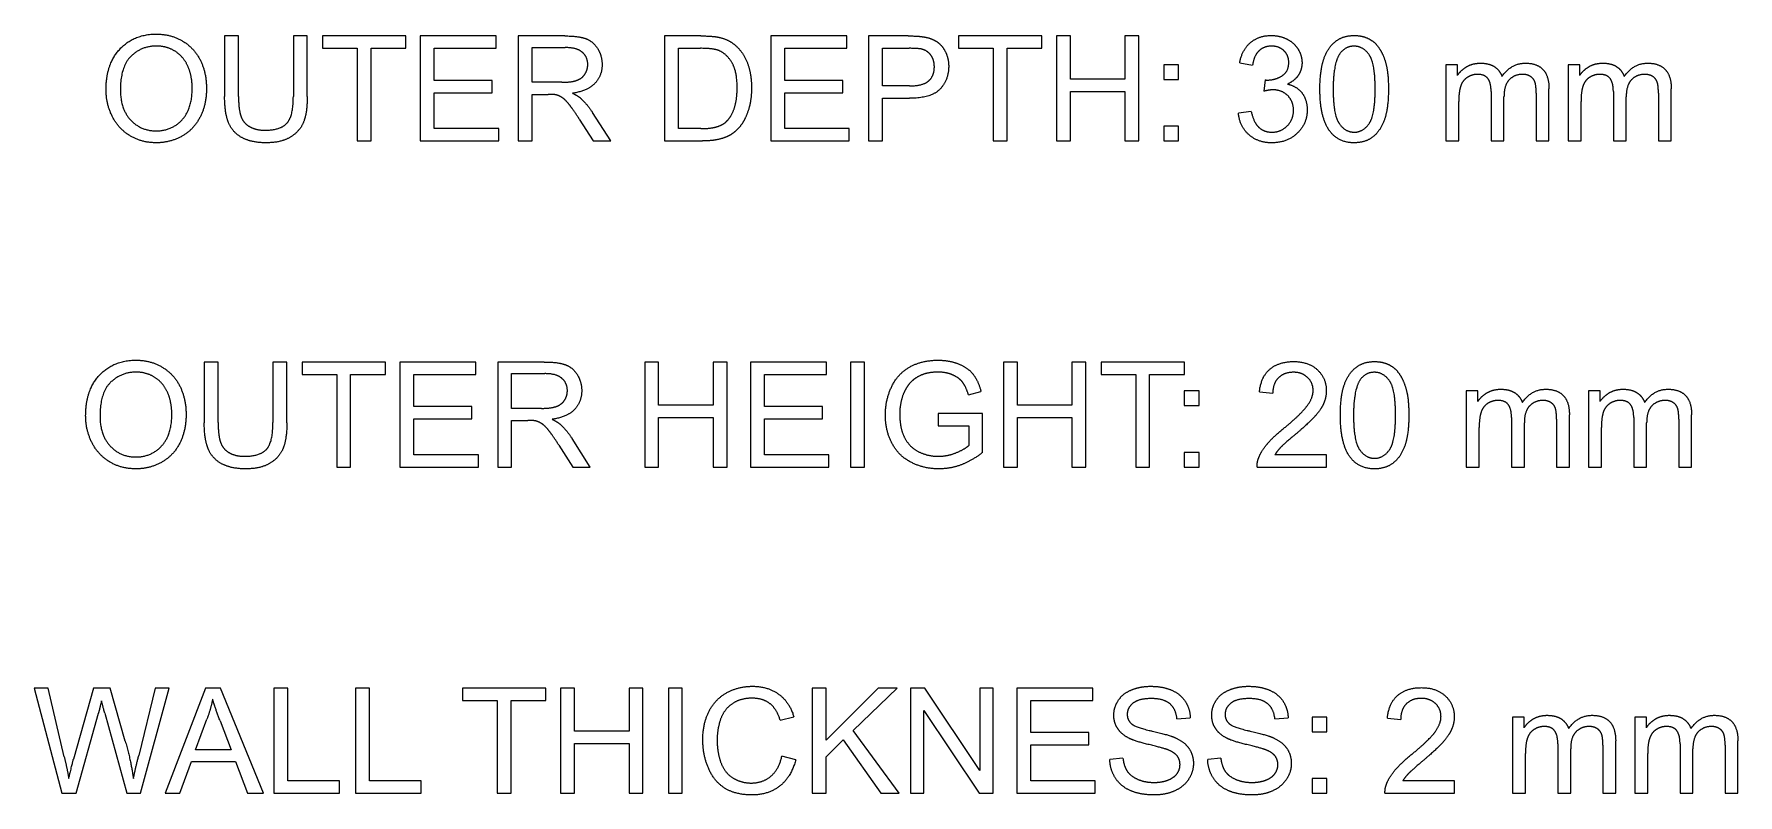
# Model space of a CAD drawing. Header units: millimetres. Extents: x -205 to 205, y -139 to 139.
# Drawn here: x 87.25 to 118.6, y -16.92 to -2.92 of the extents above; entities that cross this region are included whole.
import ezdxf

# ---------------------------------------------------------------- set-up
doc = ezdxf.new("R2010")
doc.units = ezdxf.units.MM
doc.layers.add('dimensions', color=7, linetype='Continuous', lineweight=18)

msp = doc.modelspace()

# ---------------------------------------------------------------- linework, layer by layer
at = {"layer": 'dimensions'}
for p, q in [((90.761, -2.959), (90.761, -4.076)), ((91.017, -2.959), (90.761, -2.959)), ((91.017, -4.074), (91.017, -2.959)), ((92.025, -2.959), (92.025, -4.074)), ((92.281, -2.959), (92.025, -2.959)), ((92.281, -4.076), (92.281, -2.959)), ((92.562, -2.959), (92.562, -3.187)), ((94.094, -2.959), (92.562, -2.959)), ((94.094, -3.187), (94.094, -2.959)), ((94.361, -2.959), (94.361, -4.892)), ((95.759, -2.959), (94.361, -2.959)), ((95.759, -3.187), (95.759, -2.959)), ((96.161, -2.959), (96.161, -4.892)), ((97.018, -2.959), (96.161, -2.959)), ((98.857, -2.959), (98.857, -4.892)), ((99.523, -2.959), (98.857, -2.959)), ((100.812, -2.959), (100.812, -4.892)), ((102.21, -2.959), (100.812, -2.959)), ((102.21, -3.187), (102.21, -2.959)), ((102.608, -2.959), (102.608, -4.892)), ((103.337, -2.959), (102.608, -2.959)), ((104.264, -2.959), (104.264, -3.187)), ((105.796, -2.959), (104.264, -2.959)), ((105.796, -3.187), (105.796, -2.959)), ((106.066, -2.959), (106.066, -4.892)), ((106.322, -2.959), (106.066, -2.959)), ((106.322, -3.753), (106.322, -2.959)), ((107.326, -2.959), (107.326, -3.753)), ((107.582, -2.959), (107.326, -2.959)), ((107.582, -4.892), (107.582, -2.959)), ((92.562, -3.187), (93.199, -3.187)), ((93.199, -3.187), (93.199, -4.892)), ((93.454, -3.187), (94.094, -3.187)), ((93.454, -4.892), (93.454, -3.187)), ((94.617, -3.187), (95.759, -3.187)), ((94.617, -3.779), (94.617, -3.187)), ((96.417, -3.812), (96.417, -3.173)), ((96.417, -3.173), (97.028, -3.173)), ((99.113, -4.664), (99.113, -3.187)), ((99.113, -3.187), (99.519, -3.187)), ((101.068, -3.187), (102.21, -3.187)), ((101.068, -3.779), (101.068, -3.187)), ((102.864, -3.878), (102.864, -3.187)), ((102.864, -3.187), (103.358, -3.187)), ((104.264, -3.187), (104.9, -3.187)), ((104.9, -3.187), (104.9, -4.892)), ((105.156, -3.187), (105.796, -3.187)), ((105.156, -4.892), (105.156, -3.187)), ((107.326, -3.753), (106.322, -3.753)), ((108.043, -3.492), (108.043, -3.762)), ((108.314, -3.492), (108.043, -3.492)), ((108.314, -3.762), (108.314, -3.492)), ((109.437, -3.452), (109.674, -3.494)), ((113.231, -3.492), (113.231, -4.892)), ((113.443, -3.492), (113.231, -3.492)), ((113.443, -3.688), (113.443, -3.492)), ((115.48, -3.492), (115.48, -4.892)), ((115.693, -3.492), (115.48, -3.492)), ((115.693, -3.688), (115.693, -3.492)), ((95.686, -3.779), (94.617, -3.779)), ((94.617, -4.006), (95.686, -4.006)), ((94.617, -4.664), (94.617, -4.006)), ((95.686, -4.006), (95.686, -3.779)), ((96.967, -3.812), (96.417, -3.812)), ((96.417, -4.034), (96.713, -4.034)), ((96.417, -4.892), (96.417, -4.034)), ((102.137, -3.779), (101.068, -3.779)), ((101.068, -4.006), (102.137, -4.006)), ((101.068, -4.664), (101.068, -4.006)), ((102.137, -4.006), (102.137, -3.779)), ((103.363, -3.878), (102.864, -3.878)), ((106.322, -3.981), (107.326, -3.981)), ((106.322, -4.892), (106.322, -3.981)), ((107.326, -3.981), (107.326, -4.892)), ((108.043, -3.762), (108.314, -3.762)), ((109.908, -3.769), (109.881, -3.977)), ((114.063, -3.982), (114.063, -4.892)), ((114.892, -4.01), (114.892, -4.892)), ((115.128, -4.892), (115.128, -3.931)), ((116.312, -3.982), (116.312, -4.892)), ((117.141, -4.01), (117.141, -4.892)), ((117.377, -4.892), (117.377, -3.931)), ((97.864, -4.892), (97.528, -4.366)), ((102.864, -4.106), (103.359, -4.106)), ((102.864, -4.892), (102.864, -4.106)), ((109.65, -4.35), (109.413, -4.382)), ((113.468, -4.892), (113.468, -4.165)), ((114.3, -4.892), (114.3, -4.078)), ((115.718, -4.892), (115.718, -4.165)), ((116.549, -4.892), (116.549, -4.078)), ((95.804, -4.664), (94.617, -4.664)), ((95.804, -4.892), (95.804, -4.664)), ((97.287, -4.49), (97.543, -4.892)), ((99.525, -4.664), (99.113, -4.664)), ((102.254, -4.664), (101.068, -4.664)), ((102.254, -4.892), (102.254, -4.664)), ((108.043, -4.622), (108.043, -4.892)), ((108.314, -4.622), (108.043, -4.622)), ((108.314, -4.892), (108.314, -4.622)), ((93.199, -4.892), (93.454, -4.892)), ((94.361, -4.892), (95.804, -4.892)), ((96.161, -4.892), (96.417, -4.892)), ((97.543, -4.892), (97.864, -4.892)), ((98.857, -4.892), (99.554, -4.892)), ((100.812, -4.892), (102.254, -4.892)), ((102.608, -4.892), (102.864, -4.892)), ((104.9, -4.892), (105.156, -4.892)), ((106.066, -4.892), (106.322, -4.892)), ((107.326, -4.892), (107.582, -4.892)), ((108.043, -4.892), (108.314, -4.892)), ((113.231, -4.892), (113.468, -4.892)), ((114.063, -4.892), (114.3, -4.892)), ((114.892, -4.892), (115.128, -4.892)), ((115.48, -4.892), (115.718, -4.892)), ((116.312, -4.892), (116.549, -4.892)), ((117.141, -4.892), (117.377, -4.892)), ((90.386, -8.959), (90.386, -10.076)), ((90.642, -8.959), (90.386, -8.959)), ((90.642, -10.074), (90.642, -8.959)), ((91.65, -8.959), (91.65, -10.074)), ((91.906, -8.959), (91.65, -8.959)), ((91.906, -10.076), (91.906, -8.959)), ((92.187, -8.959), (92.187, -9.187)), ((93.719, -8.959), (92.187, -8.959)), ((93.719, -9.187), (93.719, -8.959)), ((93.986, -8.959), (93.986, -10.892)), ((95.384, -8.959), (93.986, -8.959)), ((95.384, -9.187), (95.384, -8.959)), ((95.786, -8.959), (95.786, -10.892)), ((96.643, -8.959), (95.786, -8.959)), ((98.49, -8.959), (98.49, -10.892)), ((98.746, -8.959), (98.49, -8.959)), ((98.746, -9.753), (98.746, -8.959)), ((99.75, -8.959), (99.75, -9.753)), ((100.006, -8.959), (99.75, -8.959)), ((100.006, -10.892), (100.006, -8.959)), ((100.437, -8.959), (100.437, -10.892)), ((101.835, -8.959), (100.437, -8.959)), ((101.835, -9.187), (101.835, -8.959)), ((102.276, -8.959), (102.276, -10.892)), ((102.532, -8.959), (102.276, -8.959)), ((102.532, -10.892), (102.532, -8.959)), ((105.091, -8.959), (105.091, -10.892)), ((105.347, -8.959), (105.091, -8.959)), ((105.347, -9.753), (105.347, -8.959)), ((106.351, -8.959), (106.351, -9.753)), ((106.607, -8.959), (106.351, -8.959)), ((106.607, -10.892), (106.607, -8.959)), ((106.888, -8.959), (106.888, -9.187)), ((108.42, -8.959), (106.888, -8.959)), ((108.42, -9.187), (108.42, -8.959)), ((92.187, -9.187), (92.824, -9.187)), ((92.824, -9.187), (92.824, -10.892)), ((93.079, -9.187), (93.719, -9.187)), ((93.079, -10.892), (93.079, -9.187)), ((94.242, -9.187), (95.384, -9.187)), ((94.242, -9.779), (94.242, -9.187)), ((96.042, -9.812), (96.042, -9.173)), ((96.042, -9.173), (96.653, -9.173)), ((100.693, -9.187), (101.835, -9.187)), ((100.693, -9.779), (100.693, -9.187)), ((106.888, -9.187), (107.525, -9.187)), ((107.525, -9.187), (107.525, -10.892)), ((107.78, -9.187), (108.42, -9.187)), ((107.78, -10.892), (107.78, -9.187)), ((104.446, -9.563), (104.677, -9.5)), ((108.418, -9.492), (108.418, -9.762)), ((108.689, -9.492), (108.418, -9.492)), ((108.689, -9.762), (108.689, -9.492)), ((109.801, -9.51), (110.045, -9.535)), ((113.606, -9.492), (113.606, -10.892)), ((113.818, -9.492), (113.606, -9.492)), ((113.818, -9.688), (113.818, -9.492)), ((115.855, -9.492), (115.855, -10.892)), ((116.068, -9.492), (115.855, -9.492)), ((116.068, -9.688), (116.068, -9.492)), ((95.311, -9.779), (94.242, -9.779)), ((94.242, -10.006), (95.311, -10.006)), ((94.242, -10.664), (94.242, -10.006)), ((95.311, -10.006), (95.311, -9.779)), ((96.591, -9.812), (96.042, -9.812)), ((99.75, -9.753), (98.746, -9.753)), ((98.746, -9.981), (99.75, -9.981)), ((98.746, -10.892), (98.746, -9.981)), ((99.75, -9.981), (99.75, -10.892)), ((101.762, -9.779), (100.693, -9.779)), ((100.693, -10.006), (101.762, -10.006)), ((100.693, -10.664), (100.693, -10.006)), ((101.762, -10.006), (101.762, -9.779)), ((104.706, -9.906), (103.887, -9.907)), ((103.887, -9.907), (103.887, -10.134)), ((104.706, -10.623), (104.706, -9.906)), ((106.351, -9.753), (105.347, -9.753)), ((105.347, -9.981), (106.351, -9.981)), ((105.347, -10.892), (105.347, -9.981)), ((106.351, -9.981), (106.351, -10.892)), ((108.418, -9.762), (108.689, -9.762)), ((114.438, -9.982), (114.438, -10.892)), ((115.267, -10.01), (115.267, -10.892)), ((115.503, -10.892), (115.503, -9.931)), ((116.687, -9.982), (116.687, -10.892)), ((117.516, -10.01), (117.516, -10.892)), ((117.752, -10.892), (117.752, -9.931)), ((96.042, -10.034), (96.338, -10.034)), ((96.042, -10.892), (96.042, -10.034)), ((103.887, -10.134), (104.455, -10.134)), ((104.455, -10.134), (104.455, -10.494)), ((113.844, -10.892), (113.844, -10.165)), ((114.675, -10.892), (114.675, -10.078)), ((116.093, -10.892), (116.093, -10.165)), ((116.925, -10.892), (116.925, -10.078)), ((96.912, -10.49), (97.168, -10.892)), ((97.489, -10.892), (97.153, -10.366)), ((108.418, -10.622), (108.418, -10.892)), ((108.689, -10.622), (108.418, -10.622)), ((108.689, -10.892), (108.689, -10.622)), ((92.824, -10.892), (93.079, -10.892)), ((93.986, -10.892), (95.429, -10.892)), ((95.429, -10.664), (94.242, -10.664)), ((95.429, -10.892), (95.429, -10.664)), ((95.786, -10.892), (96.042, -10.892)), ((97.168, -10.892), (97.489, -10.892)), ((98.49, -10.892), (98.746, -10.892)), ((99.75, -10.892), (100.006, -10.892)), ((100.437, -10.892), (101.879, -10.892)), ((101.879, -10.664), (100.693, -10.664)), ((101.879, -10.892), (101.879, -10.664)), ((102.276, -10.892), (102.532, -10.892)), ((105.091, -10.892), (105.347, -10.892)), ((106.351, -10.892), (106.607, -10.892)), ((107.525, -10.892), (107.78, -10.892)), ((108.418, -10.892), (108.689, -10.892)), ((109.757, -10.892), (111.034, -10.892)), ((111.034, -10.664), (110.086, -10.664)), ((111.034, -10.892), (111.034, -10.664)), ((113.606, -10.892), (113.844, -10.892)), ((114.438, -10.892), (114.675, -10.892)), ((115.267, -10.892), (115.503, -10.892)), ((115.855, -10.892), (116.093, -10.892)), ((116.687, -10.892), (116.925, -10.892)), ((117.516, -10.892), (117.752, -10.892)), ((87.255, -14.959), (87.768, -16.892)), ((87.517, -14.959), (87.255, -14.959)), ((87.811, -16.226), (87.517, -14.959)), ((88.348, -14.959), (87.98, -16.264)), ((88.656, -14.959), (88.348, -14.959)), ((88.933, -15.937), (88.656, -14.959)), ((89.483, -14.959), (89.18, -16.201)), ((89.21, -16.892), (89.74, -14.959)), ((89.74, -14.959), (89.483, -14.959)), ((90.408, -14.959), (89.666, -16.892)), ((90.684, -14.959), (90.408, -14.959)), ((91.475, -16.892), (90.684, -14.959)), ((91.669, -14.959), (91.669, -16.892)), ((91.924, -14.959), (91.669, -14.959)), ((91.924, -16.664), (91.924, -14.959)), ((93.17, -14.959), (93.17, -16.892)), ((93.426, -14.959), (93.17, -14.959)), ((93.426, -16.664), (93.426, -14.959)), ((95.139, -14.959), (95.139, -15.187)), ((96.671, -14.959), (95.139, -14.959)), ((96.671, -15.187), (96.671, -14.959)), ((96.941, -14.959), (96.941, -16.892)), ((97.197, -14.959), (96.941, -14.959)), ((97.197, -15.753), (97.197, -14.959)), ((98.201, -14.959), (98.201, -15.753)), ((98.457, -14.959), (98.201, -14.959)), ((98.457, -16.892), (98.457, -14.959)), ((98.926, -14.959), (98.926, -16.892)), ((99.182, -14.959), (98.926, -14.959)), ((99.182, -16.892), (99.182, -14.959)), ((101.572, -14.959), (101.572, -16.892)), ((101.828, -14.959), (101.572, -14.959)), ((101.828, -15.918), (101.828, -14.959)), ((102.788, -14.959), (101.828, -15.918)), ((102.324, -15.742), (103.134, -14.959)), ((103.134, -14.959), (102.788, -14.959)), ((103.381, -14.959), (103.381, -16.892)), ((103.643, -14.959), (103.381, -14.959)), ((104.658, -16.477), (103.643, -14.959)), ((104.658, -14.959), (104.658, -16.477)), ((104.904, -14.959), (104.658, -14.959)), ((104.904, -16.892), (104.904, -14.959)), ((105.339, -14.959), (105.339, -16.892)), ((106.736, -14.959), (105.339, -14.959)), ((106.736, -15.187), (106.736, -14.959)), ((95.139, -15.187), (95.775, -15.187)), ((95.775, -15.187), (95.775, -16.892)), ((96.031, -15.187), (96.671, -15.187)), ((96.031, -16.892), (96.031, -15.187)), ((105.595, -15.187), (106.736, -15.187)), ((105.595, -15.779), (105.595, -15.187)), ((88.029, -16.892), (88.439, -15.419)), ((88.556, -15.419), (88.963, -16.892)), ((90.224, -16.098), (90.436, -15.531)), ((90.677, -15.563), (90.879, -16.098)), ((100.983, -15.548), (101.235, -15.489)), ((103.626, -15.373), (104.641, -16.892)), ((103.626, -16.892), (103.626, -15.373)), ((108.283, -15.522), (108.528, -15.504)), ((110.084, -15.522), (110.329, -15.504)), ((110.772, -15.492), (110.772, -15.762)), ((111.042, -15.492), (110.772, -15.492)), ((111.042, -15.762), (111.042, -15.492)), ((112.155, -15.51), (112.399, -15.535)), ((114.458, -15.492), (114.458, -16.892)), ((114.67, -15.492), (114.458, -15.492)), ((114.67, -15.688), (114.67, -15.492)), ((116.707, -15.492), (116.707, -16.892)), ((116.919, -15.492), (116.707, -15.492)), ((116.919, -15.688), (116.919, -15.492)), ((98.201, -15.753), (97.197, -15.753)), ((97.197, -15.981), (98.201, -15.981)), ((97.197, -16.892), (97.197, -15.981)), ((98.201, -15.981), (98.201, -16.892)), ((101.828, -16.222), (102.144, -15.914)), ((102.144, -15.914), (102.833, -16.892)), ((103.17, -16.892), (102.324, -15.742)), ((106.664, -15.779), (105.595, -15.779)), ((106.664, -16.006), (106.664, -15.779)), ((110.772, -15.762), (111.042, -15.762)), ((115.29, -15.982), (115.29, -16.892)), ((116.355, -16.892), (116.355, -15.931)), ((117.539, -15.982), (117.539, -16.892)), ((118.604, -16.892), (118.604, -15.931)), ((90.879, -16.098), (90.224, -16.098)), ((101.268, -16.279), (101.012, -16.214)), ((101.828, -16.892), (101.828, -16.222)), ((105.595, -16.006), (106.664, -16.006)), ((105.595, -16.664), (105.595, -16.006)), ((107.289, -16.25), (107.047, -16.271)), ((109.09, -16.25), (108.848, -16.271)), ((114.695, -16.892), (114.695, -16.165)), ((115.527, -16.892), (115.527, -16.078)), ((116.119, -16.01), (116.119, -16.892)), ((116.944, -16.892), (116.944, -16.165)), ((117.776, -16.892), (117.776, -16.078)), ((118.368, -16.01), (118.368, -16.892)), ((89.938, -16.892), (90.15, -16.307)), ((90.15, -16.307), (90.958, -16.307)), ((90.958, -16.307), (91.184, -16.892)), ((87.768, -16.892), (88.029, -16.892)), ((88.963, -16.892), (89.21, -16.892)), ((89.666, -16.892), (89.938, -16.892)), ((91.184, -16.892), (91.475, -16.892)), ((91.669, -16.892), (92.876, -16.892)), ((92.876, -16.664), (91.924, -16.664)), ((92.876, -16.892), (92.876, -16.664)), ((93.17, -16.892), (94.378, -16.892)), ((94.378, -16.664), (93.426, -16.664)), ((94.378, -16.892), (94.378, -16.664)), ((95.775, -16.892), (96.031, -16.892)), ((96.941, -16.892), (97.197, -16.892)), ((98.201, -16.892), (98.457, -16.892)), ((98.926, -16.892), (99.182, -16.892)), ((101.572, -16.892), (101.828, -16.892)), ((102.833, -16.892), (103.17, -16.892)), ((103.381, -16.892), (103.626, -16.892)), ((104.641, -16.892), (104.904, -16.892)), ((105.339, -16.892), (106.781, -16.892)), ((106.781, -16.664), (105.595, -16.664)), ((106.781, -16.892), (106.781, -16.664)), ((110.772, -16.622), (110.772, -16.892)), ((111.042, -16.622), (110.772, -16.622)), ((110.772, -16.892), (111.042, -16.892)), ((111.042, -16.892), (111.042, -16.622)), ((112.11, -16.892), (113.387, -16.892)), ((113.387, -16.664), (112.439, -16.664)), ((113.387, -16.892), (113.387, -16.664)), ((114.458, -16.892), (114.695, -16.892)), ((115.29, -16.892), (115.527, -16.892)), ((116.119, -16.892), (116.355, -16.892)), ((116.707, -16.892), (116.944, -16.892)), ((117.539, -16.892), (117.776, -16.892)), ((118.368, -16.892), (118.604, -16.892))]:
    msp.add_line(p, q, dxfattribs=at)
for points in [[(88.838, -3.197), (89.096, -2.925), (89.505, -2.925)], [(89.505, -2.925), (89.772, -2.925), (89.987, -3.053)], [(89.987, -3.053), (90.202, -3.181), (90.315, -3.409)], [(97.018, -2.959), (97.276, -2.959), (97.411, -3.011)], [(97.411, -3.011), (97.545, -3.063), (97.626, -3.195)], [(99.523, -2.959), (99.748, -2.959), (99.867, -2.987)], [(99.867, -2.987), (100.033, -3.025), (100.15, -3.125)], [(100.15, -3.125), (100.303, -3.254), (100.379, -3.456)], [(103.337, -2.959), (103.529, -2.959), (103.631, -2.978)], [(103.631, -2.978), (103.773, -3.001), (103.869, -3.068)], [(103.869, -3.068), (103.966, -3.134), (104.024, -3.254)], [(109.437, -3.452), (109.48, -3.214), (109.635, -3.082)], [(109.635, -3.082), (109.789, -2.951), (110.018, -2.951)], [(110.018, -2.951), (110.176, -2.951), (110.31, -3.019)], [(110.31, -3.019), (110.443, -3.087), (110.513, -3.204)], [(110.984, -3.387), (111.055, -3.178), (111.194, -3.065)], [(111.194, -3.065), (111.333, -2.951), (111.544, -2.951)], [(111.544, -2.951), (111.699, -2.951), (111.817, -3.014)], [(111.817, -3.014), (111.934, -3.076), (112.01, -3.194)], [(88.579, -3.951), (88.579, -3.469), (88.838, -3.197)], [(89.039, -3.332), (88.843, -3.518), (88.843, -3.955)], [(89.506, -3.145), (89.234, -3.145), (89.039, -3.332)], [(89.851, -3.242), (89.697, -3.145), (89.506, -3.145)], [(90.084, -3.515), (90.004, -3.339), (89.851, -3.242)], [(90.315, -3.409), (90.427, -3.638), (90.427, -3.928)], [(97.343, -3.261), (97.243, -3.173), (97.028, -3.173)], [(97.442, -3.486), (97.442, -3.349), (97.343, -3.261)], [(97.626, -3.195), (97.706, -3.327), (97.706, -3.486)], [(99.85, -3.227), (99.747, -3.187), (99.519, -3.187)], [(100.092, -3.445), (99.992, -3.282), (99.85, -3.227)], [(100.191, -3.911), (100.191, -3.608), (100.092, -3.445)], [(103.597, -3.204), (103.532, -3.187), (103.358, -3.187)], [(103.758, -3.318), (103.697, -3.232), (103.597, -3.204)], [(103.819, -3.526), (103.819, -3.405), (103.758, -3.318)], [(104.024, -3.254), (104.083, -3.374), (104.083, -3.518)], [(109.793, -3.233), (109.701, -3.32), (109.674, -3.494)], [(110.024, -3.146), (109.885, -3.146), (109.793, -3.233)], [(110.252, -3.232), (110.163, -3.146), (110.024, -3.146)], [(110.219, -3.692), (110.34, -3.613), (110.34, -3.448)], [(110.34, -3.448), (110.34, -3.318), (110.252, -3.232)], [(110.513, -3.204), (110.584, -3.322), (110.584, -3.454)], [(110.913, -3.939), (110.913, -3.596), (110.984, -3.387)], [(111.28, -3.286), (111.157, -3.463), (111.157, -3.939)], [(111.541, -3.148), (111.378, -3.148), (111.28, -3.286)], [(111.819, -3.305), (111.707, -3.148), (111.541, -3.148)], [(111.93, -3.939), (111.93, -3.461), (111.819, -3.305)], [(112.01, -3.194), (112.087, -3.312), (112.13, -3.482)], [(90.164, -3.927), (90.164, -3.691), (90.084, -3.515)], [(97.241, -3.776), (97.34, -3.74), (97.391, -3.66)], [(97.391, -3.66), (97.442, -3.58), (97.442, -3.486)], [(97.706, -3.486), (97.706, -3.692), (97.573, -3.833)], [(100.379, -3.456), (100.455, -3.657), (100.455, -3.915)], [(103.715, -3.786), (103.819, -3.693), (103.819, -3.526)], [(104.083, -3.518), (104.083, -3.765), (103.926, -3.935)], [(109.946, -3.771), (110.097, -3.771), (110.219, -3.692)], [(110.517, -3.682), (110.449, -3.784), (110.318, -3.845)], [(110.584, -3.454), (110.584, -3.579), (110.517, -3.682)], [(112.13, -3.482), (112.174, -3.651), (112.174, -3.939)], [(113.443, -3.688), (113.509, -3.585), (113.619, -3.523)], [(113.63, -3.719), (113.545, -3.771), (113.507, -3.873)], [(113.619, -3.523), (113.728, -3.46), (113.868, -3.46)], [(113.815, -3.666), (113.715, -3.666), (113.63, -3.719)], [(114.005, -3.745), (113.947, -3.666), (113.815, -3.666)], [(113.868, -3.46), (114.023, -3.46), (114.123, -3.525)], [(114.063, -3.982), (114.063, -3.824), (114.005, -3.745)], [(114.123, -3.525), (114.223, -3.589), (114.263, -3.705)], [(114.263, -3.705), (114.43, -3.46), (114.696, -3.46)], [(114.643, -3.666), (114.495, -3.666), (114.398, -3.764)], [(114.785, -3.704), (114.725, -3.666), (114.643, -3.666)], [(114.696, -3.46), (114.904, -3.46), (115.016, -3.575)], [(114.869, -3.805), (114.846, -3.742), (114.785, -3.704)], [(115.016, -3.575), (115.128, -3.691), (115.128, -3.931)], [(115.693, -3.688), (115.758, -3.585), (115.868, -3.523)], [(115.879, -3.719), (115.794, -3.771), (115.756, -3.873)], [(115.868, -3.523), (115.977, -3.46), (116.117, -3.46)], [(116.064, -3.666), (115.964, -3.666), (115.879, -3.719)], [(116.254, -3.745), (116.196, -3.666), (116.064, -3.666)], [(116.117, -3.46), (116.273, -3.46), (116.372, -3.525)], [(116.312, -3.982), (116.312, -3.824), (116.254, -3.745)], [(116.372, -3.525), (116.472, -3.589), (116.513, -3.705)], [(116.513, -3.705), (116.679, -3.46), (116.945, -3.46)], [(116.892, -3.666), (116.745, -3.666), (116.647, -3.764)], [(117.035, -3.704), (116.974, -3.666), (116.892, -3.666)], [(116.945, -3.46), (117.153, -3.46), (117.265, -3.575)], [(117.118, -3.805), (117.095, -3.742), (117.035, -3.704)], [(117.265, -3.575), (117.377, -3.691), (117.377, -3.931)], [(88.69, -4.433), (88.579, -4.205), (88.579, -3.951)], [(88.843, -3.955), (88.843, -4.304), (89.031, -4.505)], [(89.977, -4.503), (90.164, -4.3), (90.164, -3.927)], [(90.427, -3.928), (90.427, -4.222), (90.309, -4.454)], [(91.017, -4.074), (91.017, -4.326), (91.064, -4.446)], [(91.905, -4.566), (92.025, -4.438), (92.025, -4.074)], [(96.856, -4.043), (96.812, -4.034), (96.713, -4.034)], [(96.972, -4.094), (96.915, -4.057), (96.856, -4.043)], [(96.967, -3.812), (97.142, -3.812), (97.241, -3.776)], [(97.573, -3.833), (97.44, -3.974), (97.162, -4.013)], [(97.162, -4.013), (97.263, -4.061), (97.316, -4.109)], [(100.14, -4.283), (100.191, -4.13), (100.191, -3.911)], [(100.455, -3.915), (100.455, -4.135), (100.403, -4.305)], [(103.926, -3.935), (103.769, -4.106), (103.359, -4.106)], [(103.363, -3.878), (103.611, -3.878), (103.715, -3.786)], [(110.049, -3.951), (109.981, -3.951), (109.881, -3.977)], [(109.908, -3.769), (109.931, -3.771), (109.946, -3.771)], [(110.32, -4.057), (110.213, -3.951), (110.049, -3.951)], [(110.318, -3.845), (110.489, -3.885), (110.584, -4.009)], [(110.427, -4.326), (110.427, -4.163), (110.32, -4.057)], [(110.584, -4.009), (110.679, -4.134), (110.679, -4.321)], [(111.105, -4.724), (110.913, -4.483), (110.913, -3.939)], [(111.157, -3.939), (111.157, -4.415), (111.269, -4.572)], [(111.819, -4.572), (111.93, -4.413), (111.93, -3.939)], [(112.174, -3.939), (112.174, -4.279), (112.104, -4.488)], [(113.507, -3.873), (113.468, -3.974), (113.468, -4.165)], [(114.398, -3.764), (114.3, -3.862), (114.3, -4.078)], [(114.892, -4.01), (114.892, -3.868), (114.869, -3.805)], [(115.756, -3.873), (115.718, -3.974), (115.718, -4.165)], [(116.647, -3.764), (116.549, -3.862), (116.549, -4.078)], [(117.141, -4.01), (117.141, -3.868), (117.118, -3.805)], [(90.835, -4.56), (90.761, -4.383), (90.761, -4.076)], [(92.281, -4.076), (92.281, -4.367), (92.215, -4.539)], [(97.102, -4.223), (97.03, -4.131), (96.972, -4.094)], [(97.287, -4.49), (97.175, -4.316), (97.102, -4.223)], [(97.316, -4.109), (97.428, -4.212), (97.528, -4.366)], [(99.999, -4.528), (100.09, -4.437), (100.14, -4.283)], [(100.403, -4.305), (100.352, -4.475), (100.272, -4.587)], [(109.605, -4.775), (109.437, -4.623), (109.413, -4.382)], [(109.65, -4.35), (109.691, -4.552), (109.79, -4.641)], [(110.312, -4.614), (110.427, -4.498), (110.427, -4.326)], [(110.679, -4.321), (110.679, -4.574), (110.494, -4.75)], [(89.016, -4.793), (88.801, -4.661), (88.69, -4.433)], [(89.031, -4.505), (89.219, -4.706), (89.502, -4.706)], [(89.502, -4.706), (89.791, -4.706), (89.977, -4.503)], [(90.309, -4.454), (90.19, -4.686), (89.973, -4.806)], [(91.081, -4.831), (90.909, -4.738), (90.835, -4.56)], [(91.064, -4.446), (91.11, -4.565), (91.224, -4.63)], [(91.224, -4.63), (91.338, -4.694), (91.503, -4.694)], [(91.503, -4.694), (91.785, -4.694), (91.905, -4.566)], [(92.215, -4.539), (92.149, -4.71), (91.977, -4.817)], [(99.525, -4.664), (99.717, -4.664), (99.825, -4.628)], [(99.825, -4.628), (99.934, -4.593), (99.999, -4.528)], [(100.272, -4.587), (100.191, -4.698), (100.096, -4.762)], [(109.79, -4.641), (109.888, -4.73), (110.029, -4.73)], [(110.029, -4.73), (110.196, -4.73), (110.312, -4.614)], [(111.269, -4.572), (111.38, -4.73), (111.544, -4.73)], [(111.544, -4.73), (111.707, -4.73), (111.819, -4.572)], [(112.104, -4.488), (112.034, -4.697), (111.895, -4.811)], [(89.503, -4.925), (89.23, -4.925), (89.016, -4.793)], [(89.973, -4.806), (89.755, -4.925), (89.503, -4.925)], [(91.526, -4.925), (91.254, -4.925), (91.081, -4.831)], [(91.977, -4.817), (91.805, -4.925), (91.526, -4.925)], [(99.865, -4.859), (99.73, -4.892), (99.554, -4.892)], [(100.096, -4.762), (100, -4.826), (99.865, -4.859)], [(110.028, -4.926), (109.773, -4.926), (109.605, -4.775)], [(110.494, -4.75), (110.31, -4.926), (110.028, -4.926)], [(111.544, -4.925), (111.264, -4.925), (111.105, -4.724)], [(111.895, -4.811), (111.756, -4.925), (111.544, -4.925)], [(88.462, -9.197), (88.721, -8.925), (89.13, -8.925)], [(89.13, -8.925), (89.397, -8.925), (89.612, -9.053)], [(89.612, -9.053), (89.827, -9.181), (89.94, -9.409)], [(96.643, -8.959), (96.901, -8.959), (97.036, -9.011)], [(97.036, -9.011), (97.17, -9.063), (97.251, -9.195)], [(103.036, -9.408), (103.154, -9.164), (103.376, -9.045)], [(103.376, -9.045), (103.597, -8.926), (103.886, -8.926)], [(103.886, -8.926), (104.096, -8.926), (104.265, -8.994)], [(104.265, -8.994), (104.434, -9.062), (104.531, -9.183)], [(109.99, -9.094), (110.153, -8.951), (110.429, -8.951)], [(110.429, -8.951), (110.707, -8.951), (110.869, -9.105)], [(111.359, -9.387), (111.43, -9.178), (111.569, -9.065)], [(111.569, -9.065), (111.708, -8.951), (111.919, -8.951)], [(111.919, -8.951), (112.074, -8.951), (112.192, -9.014)], [(112.192, -9.014), (112.309, -9.076), (112.385, -9.194)], [(88.204, -9.951), (88.204, -9.469), (88.462, -9.197)], [(88.664, -9.332), (88.468, -9.518), (88.468, -9.955)], [(89.131, -9.145), (88.859, -9.145), (88.664, -9.332)], [(89.476, -9.242), (89.322, -9.145), (89.131, -9.145)], [(89.709, -9.515), (89.629, -9.339), (89.476, -9.242)], [(96.968, -9.261), (96.868, -9.173), (96.653, -9.173)], [(97.067, -9.486), (97.067, -9.349), (96.968, -9.261)], [(97.251, -9.195), (97.331, -9.327), (97.331, -9.486)], [(103.378, -9.339), (103.299, -9.426), (103.256, -9.53)], [(103.584, -9.198), (103.456, -9.252), (103.378, -9.339)], [(103.887, -9.145), (103.712, -9.145), (103.584, -9.198)], [(104.154, -9.196), (104.034, -9.145), (103.887, -9.145)], [(104.338, -9.331), (104.274, -9.247), (104.154, -9.196)], [(104.446, -9.563), (104.403, -9.415), (104.338, -9.331)], [(104.531, -9.183), (104.627, -9.305), (104.677, -9.5)], [(109.801, -9.51), (109.826, -9.237), (109.99, -9.094)], [(110.149, -9.251), (110.047, -9.353), (110.045, -9.535)], [(110.424, -9.148), (110.252, -9.148), (110.149, -9.251)], [(110.687, -9.245), (110.586, -9.148), (110.424, -9.148)], [(110.788, -9.483), (110.788, -9.341), (110.687, -9.245)], [(110.869, -9.105), (111.031, -9.26), (111.031, -9.488)], [(111.289, -9.939), (111.289, -9.596), (111.359, -9.387)], [(111.655, -9.286), (111.532, -9.463), (111.532, -9.939)], [(111.916, -9.148), (111.753, -9.148), (111.655, -9.286)], [(112.194, -9.305), (112.082, -9.148), (111.916, -9.148)], [(112.305, -9.939), (112.305, -9.461), (112.194, -9.305)], [(112.385, -9.194), (112.462, -9.312), (112.505, -9.482)], [(89.789, -9.927), (89.789, -9.691), (89.709, -9.515)], [(89.94, -9.409), (90.052, -9.638), (90.052, -9.928)], [(96.866, -9.776), (96.965, -9.74), (97.016, -9.66)], [(97.016, -9.66), (97.067, -9.58), (97.067, -9.486)], [(97.331, -9.486), (97.331, -9.692), (97.198, -9.833)], [(102.918, -9.935), (102.918, -9.653), (103.036, -9.408)], [(103.256, -9.53), (103.182, -9.709), (103.182, -9.919)], [(110.677, -9.768), (110.788, -9.617), (110.788, -9.483)], [(110.984, -9.716), (110.937, -9.828), (110.826, -9.952)], [(111.031, -9.488), (111.031, -9.604), (110.984, -9.716)], [(112.505, -9.482), (112.549, -9.651), (112.549, -9.939)], [(113.818, -9.688), (113.884, -9.585), (113.994, -9.523)], [(113.994, -9.523), (114.103, -9.46), (114.243, -9.46)], [(114.19, -9.666), (114.09, -9.666), (114.005, -9.719)], [(114.38, -9.745), (114.322, -9.666), (114.19, -9.666)], [(114.243, -9.46), (114.399, -9.46), (114.498, -9.525)], [(114.498, -9.525), (114.598, -9.589), (114.638, -9.705)], [(114.638, -9.705), (114.805, -9.46), (115.071, -9.46)], [(115.018, -9.666), (114.871, -9.666), (114.773, -9.764)], [(115.161, -9.704), (115.1, -9.666), (115.018, -9.666)], [(115.071, -9.46), (115.279, -9.46), (115.391, -9.575)], [(115.244, -9.805), (115.221, -9.742), (115.161, -9.704)], [(115.391, -9.575), (115.503, -9.691), (115.503, -9.931)], [(116.068, -9.688), (116.133, -9.585), (116.243, -9.523)], [(116.243, -9.523), (116.352, -9.46), (116.492, -9.46)], [(116.439, -9.666), (116.339, -9.666), (116.254, -9.719)], [(116.629, -9.745), (116.571, -9.666), (116.439, -9.666)], [(116.492, -9.46), (116.648, -9.46), (116.747, -9.525)], [(116.747, -9.525), (116.847, -9.589), (116.888, -9.705)], [(116.888, -9.705), (117.054, -9.46), (117.32, -9.46)], [(117.267, -9.666), (117.12, -9.666), (117.022, -9.764)], [(117.41, -9.704), (117.349, -9.666), (117.267, -9.666)], [(117.32, -9.46), (117.528, -9.46), (117.64, -9.575)], [(117.493, -9.805), (117.47, -9.742), (117.41, -9.704)], [(117.64, -9.575), (117.752, -9.691), (117.752, -9.931)], [(88.315, -10.433), (88.204, -10.205), (88.204, -9.951)], [(88.468, -9.955), (88.468, -10.304), (88.656, -10.505)], [(89.602, -10.503), (89.789, -10.3), (89.789, -9.927)], [(90.052, -9.928), (90.052, -10.222), (89.934, -10.454)], [(96.591, -9.812), (96.767, -9.812), (96.866, -9.776)], [(97.198, -9.833), (97.065, -9.974), (96.787, -10.013)], [(96.787, -10.013), (96.888, -10.061), (96.941, -10.109)], [(103.037, -10.45), (102.918, -10.22), (102.918, -9.935)], [(103.182, -9.919), (103.182, -10.177), (103.271, -10.351)], [(110.251, -10.177), (110.566, -9.919), (110.677, -9.768)], [(110.826, -9.952), (110.716, -10.076), (110.461, -10.292)], [(111.48, -10.724), (111.289, -10.483), (111.289, -9.939)], [(111.532, -9.939), (111.532, -10.415), (111.644, -10.572)], [(112.194, -10.572), (112.305, -10.413), (112.305, -9.939)], [(112.549, -9.939), (112.549, -10.279), (112.479, -10.488)], [(113.882, -9.873), (113.844, -9.974), (113.844, -10.165)], [(114.005, -9.719), (113.92, -9.771), (113.882, -9.873)], [(114.438, -9.982), (114.438, -9.824), (114.38, -9.745)], [(114.773, -9.764), (114.675, -9.862), (114.675, -10.078)], [(115.267, -10.01), (115.267, -9.868), (115.244, -9.805)], [(116.131, -9.873), (116.093, -9.974), (116.093, -10.165)], [(116.254, -9.719), (116.169, -9.771), (116.131, -9.873)], [(116.687, -9.982), (116.687, -9.824), (116.629, -9.745)], [(117.022, -9.764), (116.925, -9.862), (116.925, -10.078)], [(117.516, -10.01), (117.516, -9.868), (117.493, -9.805)], [(90.46, -10.56), (90.386, -10.383), (90.386, -10.076)], [(90.642, -10.074), (90.642, -10.326), (90.689, -10.446)], [(91.53, -10.566), (91.65, -10.438), (91.65, -10.074)], [(91.906, -10.076), (91.906, -10.367), (91.84, -10.539)], [(96.481, -10.043), (96.437, -10.034), (96.338, -10.034)], [(96.597, -10.094), (96.54, -10.057), (96.481, -10.043)], [(96.727, -10.223), (96.655, -10.131), (96.597, -10.094)], [(96.912, -10.49), (96.8, -10.316), (96.727, -10.223)], [(96.941, -10.109), (97.053, -10.212), (97.153, -10.366)], [(109.941, -10.47), (110.048, -10.343), (110.251, -10.177)], [(110.461, -10.292), (110.247, -10.471), (110.186, -10.535)], [(88.64, -10.793), (88.426, -10.661), (88.315, -10.433)], [(88.656, -10.505), (88.843, -10.706), (89.127, -10.706)], [(89.127, -10.706), (89.416, -10.706), (89.602, -10.503)], [(89.934, -10.454), (89.815, -10.686), (89.598, -10.806)], [(90.706, -10.831), (90.534, -10.738), (90.46, -10.56)], [(90.689, -10.446), (90.735, -10.565), (90.849, -10.63)], [(90.849, -10.63), (90.963, -10.694), (91.128, -10.694)], [(91.128, -10.694), (91.41, -10.694), (91.53, -10.566)], [(91.84, -10.539), (91.774, -10.71), (91.602, -10.817)], [(103.388, -10.803), (103.156, -10.681), (103.037, -10.45)], [(103.271, -10.351), (103.36, -10.525), (103.53, -10.61)], [(103.53, -10.61), (103.7, -10.694), (103.891, -10.694)], [(103.891, -10.694), (104.057, -10.694), (104.216, -10.63)], [(104.216, -10.63), (104.374, -10.566), (104.455, -10.494)], [(104.706, -10.623), (104.517, -10.773), (104.317, -10.849)], [(109.784, -10.727), (109.833, -10.597), (109.941, -10.47)], [(110.186, -10.535), (110.126, -10.599), (110.086, -10.664)], [(111.644, -10.572), (111.755, -10.73), (111.919, -10.73)], [(111.919, -10.73), (112.082, -10.73), (112.194, -10.572)], [(112.479, -10.488), (112.409, -10.697), (112.27, -10.811)], [(89.128, -10.925), (88.855, -10.925), (88.64, -10.793)], [(89.598, -10.806), (89.38, -10.925), (89.128, -10.925)], [(91.151, -10.925), (90.879, -10.925), (90.706, -10.831)], [(91.602, -10.817), (91.43, -10.925), (91.151, -10.925)], [(103.906, -10.925), (103.621, -10.925), (103.388, -10.803)], [(104.317, -10.849), (104.117, -10.925), (103.906, -10.925)], [(109.757, -10.892), (109.754, -10.806), (109.784, -10.727)], [(111.919, -10.925), (111.639, -10.925), (111.48, -10.724)], [(112.27, -10.811), (112.131, -10.925), (111.919, -10.925)], [(99.674, -15.384), (99.79, -15.16), (100.003, -15.043)], [(100.003, -15.043), (100.216, -14.926), (100.471, -14.926)], [(100.471, -14.926), (100.761, -14.926), (100.959, -15.074)], [(107.204, -15.185), (107.287, -15.058), (107.447, -14.992)], [(107.447, -14.992), (107.606, -14.926), (107.801, -14.926)], [(107.801, -14.926), (108.016, -14.926), (108.18, -14.995)], [(108.18, -14.995), (108.345, -15.065), (108.433, -15.199)], [(109.005, -15.185), (109.088, -15.058), (109.248, -14.992)], [(109.248, -14.992), (109.407, -14.926), (109.602, -14.926)], [(109.602, -14.926), (109.817, -14.926), (109.981, -14.995)], [(109.981, -14.995), (110.146, -15.065), (110.234, -15.199)], [(112.343, -15.094), (112.507, -14.951), (112.782, -14.951)], [(112.782, -14.951), (113.06, -14.951), (113.223, -15.105)], [(88.495, -15.193), (88.465, -15.326), (88.439, -15.419)], [(88.556, -15.419), (88.505, -15.235), (88.495, -15.193)], [(90.54, -15.162), (90.503, -15.348), (90.436, -15.531)], [(90.677, -15.563), (90.585, -15.319), (90.54, -15.162)], [(100.094, -15.252), (99.944, -15.359), (99.883, -15.539)], [(100.466, -15.145), (100.243, -15.145), (100.094, -15.252)], [(100.788, -15.241), (100.66, -15.145), (100.466, -15.145)], [(100.983, -15.548), (100.916, -15.338), (100.788, -15.241)], [(100.959, -15.074), (101.157, -15.222), (101.235, -15.489)], [(107.121, -15.459), (107.121, -15.312), (107.204, -15.185)], [(107.474, -15.237), (107.368, -15.322), (107.368, -15.442)], [(107.812, -15.152), (107.58, -15.152), (107.474, -15.237)], [(108.149, -15.245), (108.035, -15.152), (107.812, -15.152)], [(108.283, -15.522), (108.263, -15.339), (108.149, -15.245)], [(108.433, -15.199), (108.521, -15.334), (108.528, -15.504)], [(108.922, -15.459), (108.922, -15.312), (109.005, -15.185)], [(109.275, -15.237), (109.169, -15.322), (109.169, -15.442)], [(109.613, -15.152), (109.381, -15.152), (109.275, -15.237)], [(109.95, -15.245), (109.836, -15.152), (109.613, -15.152)], [(110.084, -15.522), (110.064, -15.339), (109.95, -15.245)], [(110.234, -15.199), (110.322, -15.334), (110.329, -15.504)], [(112.155, -15.51), (112.18, -15.237), (112.343, -15.094)], [(112.503, -15.251), (112.4, -15.353), (112.399, -15.535)], [(112.777, -15.148), (112.606, -15.148), (112.503, -15.251)], [(113.04, -15.245), (112.939, -15.148), (112.777, -15.148)], [(113.141, -15.483), (113.141, -15.341), (113.04, -15.245)], [(113.223, -15.105), (113.385, -15.26), (113.385, -15.488)], [(99.559, -15.911), (99.559, -15.609), (99.674, -15.384)], [(99.883, -15.539), (99.823, -15.719), (99.823, -15.91)], [(107.189, -15.699), (107.121, -15.592), (107.121, -15.459)], [(107.368, -15.442), (107.368, -15.546), (107.443, -15.613)], [(107.443, -15.613), (107.517, -15.68), (107.828, -15.751)], [(108.99, -15.699), (108.922, -15.592), (108.922, -15.459)], [(109.169, -15.442), (109.169, -15.546), (109.244, -15.613)], [(109.244, -15.613), (109.318, -15.68), (109.629, -15.751)], [(113.03, -15.768), (113.141, -15.617), (113.141, -15.483)], [(113.385, -15.488), (113.385, -15.604), (113.337, -15.716)], [(114.67, -15.688), (114.736, -15.585), (114.845, -15.523)], [(114.845, -15.523), (114.955, -15.46), (115.095, -15.46)], [(115.042, -15.666), (114.942, -15.666), (114.857, -15.719)], [(115.232, -15.745), (115.174, -15.666), (115.042, -15.666)], [(115.095, -15.46), (115.25, -15.46), (115.35, -15.525)], [(115.35, -15.525), (115.449, -15.589), (115.49, -15.705)], [(115.49, -15.705), (115.656, -15.46), (115.923, -15.46)], [(115.87, -15.666), (115.722, -15.666), (115.625, -15.764)], [(116.012, -15.704), (115.952, -15.666), (115.87, -15.666)], [(115.923, -15.46), (116.131, -15.46), (116.243, -15.575)], [(116.243, -15.575), (116.355, -15.691), (116.355, -15.931)], [(116.919, -15.688), (116.985, -15.585), (117.095, -15.523)], [(117.095, -15.523), (117.204, -15.46), (117.344, -15.46)], [(117.291, -15.666), (117.191, -15.666), (117.106, -15.719)], [(117.481, -15.745), (117.423, -15.666), (117.291, -15.666)], [(117.344, -15.46), (117.499, -15.46), (117.599, -15.525)], [(117.599, -15.525), (117.698, -15.589), (117.739, -15.705)], [(117.739, -15.705), (117.905, -15.46), (118.172, -15.46)], [(118.119, -15.666), (117.971, -15.666), (117.874, -15.764)], [(118.261, -15.704), (118.201, -15.666), (118.119, -15.666)], [(118.172, -15.46), (118.38, -15.46), (118.492, -15.575)], [(118.492, -15.575), (118.604, -15.691), (118.604, -15.931)], [(88.933, -15.937), (89.037, -16.301), (89.083, -16.622)], [(99.661, -16.429), (99.559, -16.188), (99.559, -15.911)], [(99.823, -15.91), (99.823, -16.156), (99.895, -16.34)], [(107.395, -15.879), (107.257, -15.807), (107.189, -15.699)], [(107.769, -16), (107.502, -15.936), (107.395, -15.879)], [(107.828, -15.751), (108.14, -15.821), (108.256, -15.874)], [(108.256, -15.874), (108.425, -15.952), (108.505, -16.071)], [(109.196, -15.879), (109.058, -15.807), (108.99, -15.699)], [(109.569, -16), (109.303, -15.936), (109.196, -15.879)], [(109.629, -15.751), (109.941, -15.821), (110.057, -15.874)], [(110.057, -15.874), (110.226, -15.952), (110.306, -16.071)], [(112.604, -16.177), (112.919, -15.919), (113.03, -15.768)], [(113.18, -15.952), (113.07, -16.076), (112.814, -16.292)], [(113.337, -15.716), (113.29, -15.828), (113.18, -15.952)], [(114.733, -15.873), (114.695, -15.974), (114.695, -16.165)], [(114.857, -15.719), (114.772, -15.771), (114.733, -15.873)], [(115.29, -15.982), (115.29, -15.824), (115.232, -15.745)], [(115.625, -15.764), (115.527, -15.862), (115.527, -16.078)], [(116.096, -15.805), (116.073, -15.742), (116.012, -15.704)], [(116.119, -16.01), (116.119, -15.868), (116.096, -15.805)], [(116.983, -15.873), (116.944, -15.974), (116.944, -16.165)], [(117.106, -15.719), (117.021, -15.771), (116.983, -15.873)], [(117.539, -15.982), (117.539, -15.824), (117.481, -15.745)], [(117.874, -15.764), (117.776, -15.862), (117.776, -16.078)], [(118.345, -15.805), (118.322, -15.742), (118.261, -15.704)], [(118.368, -16.01), (118.368, -15.868), (118.345, -15.805)], [(87.811, -16.226), (87.859, -16.425), (87.893, -16.622)], [(87.893, -16.622), (87.967, -16.312), (87.98, -16.264)], [(89.083, -16.622), (89.12, -16.438), (89.18, -16.201)], [(100.81, -16.582), (100.959, -16.458), (101.012, -16.214)], [(101.268, -16.279), (101.187, -16.594), (100.978, -16.759)], [(107.153, -16.618), (107.053, -16.465), (107.047, -16.271)], [(107.289, -16.25), (107.306, -16.395), (107.368, -16.488)], [(108.113, -16.094), (108.035, -16.064), (107.769, -16)], [(108.287, -16.208), (108.234, -16.14), (108.113, -16.094)], [(108.339, -16.367), (108.339, -16.276), (108.287, -16.208)], [(108.505, -16.071), (108.586, -16.191), (108.586, -16.346)], [(108.954, -16.618), (108.854, -16.465), (108.848, -16.271)], [(109.09, -16.25), (109.107, -16.395), (109.169, -16.488)], [(109.913, -16.094), (109.836, -16.064), (109.569, -16)], [(110.087, -16.208), (110.035, -16.14), (109.913, -16.094)], [(110.14, -16.367), (110.14, -16.276), (110.087, -16.208)], [(110.306, -16.071), (110.387, -16.191), (110.387, -16.346)], [(112.294, -16.47), (112.401, -16.343), (112.604, -16.177)], [(112.814, -16.292), (112.6, -16.471), (112.54, -16.535)], [(99.959, -16.798), (99.763, -16.67), (99.661, -16.429)], [(99.895, -16.34), (99.966, -16.524), (100.118, -16.615)], [(100.118, -16.615), (100.27, -16.706), (100.446, -16.706)], [(100.446, -16.706), (100.661, -16.706), (100.81, -16.582)], [(107.368, -16.488), (107.431, -16.581), (107.563, -16.638)], [(108.118, -16.652), (108.23, -16.608), (108.285, -16.533)], [(108.285, -16.533), (108.339, -16.457), (108.339, -16.367)], [(108.586, -16.346), (108.586, -16.5), (108.498, -16.637)], [(109.169, -16.488), (109.232, -16.581), (109.364, -16.638)], [(109.919, -16.652), (110.031, -16.608), (110.086, -16.533)], [(110.086, -16.533), (110.14, -16.457), (110.14, -16.367)], [(110.387, -16.346), (110.387, -16.5), (110.298, -16.637)], [(112.138, -16.727), (112.186, -16.597), (112.294, -16.47)], [(112.54, -16.535), (112.479, -16.599), (112.439, -16.664)], [(100.467, -16.925), (100.155, -16.925), (99.959, -16.798)], [(100.978, -16.759), (100.769, -16.925), (100.467, -16.925)], [(107.432, -16.848), (107.254, -16.772), (107.153, -16.618)], [(107.871, -16.925), (107.609, -16.925), (107.432, -16.848)], [(107.563, -16.638), (107.695, -16.695), (107.859, -16.695)], [(107.859, -16.695), (108.006, -16.695), (108.118, -16.652)], [(108.244, -16.849), (108.078, -16.925), (107.871, -16.925)], [(108.498, -16.637), (108.409, -16.773), (108.244, -16.849)], [(109.233, -16.848), (109.055, -16.772), (108.954, -16.618)], [(109.672, -16.925), (109.41, -16.925), (109.233, -16.848)], [(109.364, -16.638), (109.496, -16.695), (109.66, -16.695)], [(109.66, -16.695), (109.807, -16.695), (109.919, -16.652)], [(110.045, -16.849), (109.879, -16.925), (109.672, -16.925)], [(110.298, -16.637), (110.21, -16.773), (110.045, -16.849)], [(112.11, -16.892), (112.107, -16.806), (112.138, -16.727)]]:
    msp.add_open_spline(points, degree=2, dxfattribs=at)

doc.saveas('drawing.dxf')
